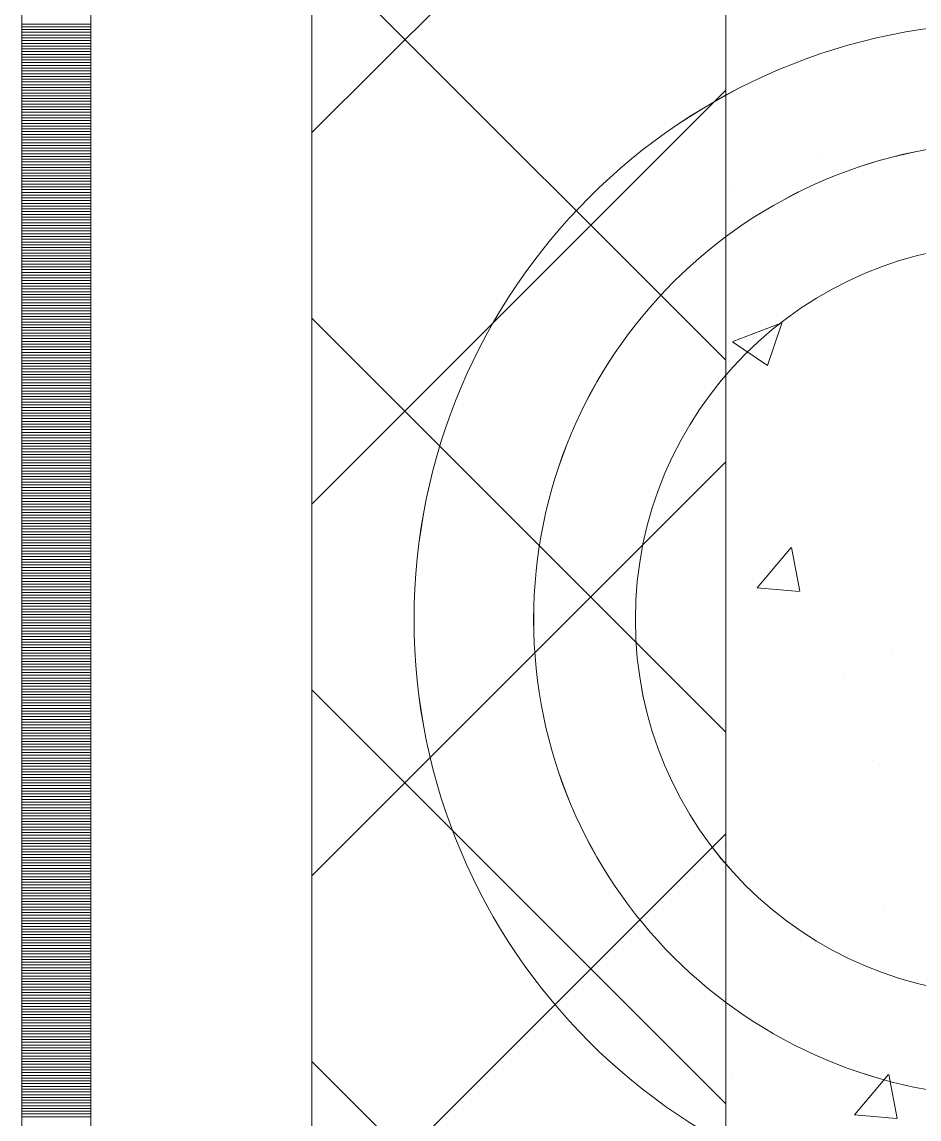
# Model space of a CAD drawing. Header units: millimetres. Extents: x 470010 to 1231400, y -134005 to 421770.
# Drawn here: x 672518.6 to 672843.5, y -49450.3 to -49052.7 of the extents above; entities that cross this region are included whole.
import ezdxf
from ezdxf.enums import TextEntityAlignment as Align

# ---------------------------------------------------------------- set-up
doc = ezdxf.new("R2010")
doc.units = ezdxf.units.MM
doc.linetypes.add('DASHED', pattern=[19.05, 12.7, -6.35])
doc.layers.get('Defpoints').update_dxf_attribs({"color": 140})
doc.layers.add('АР_Делит', color=120, linetype='Continuous', lineweight=0, plot=False)
for name, color, linetype, lineweight in [('АР_Стены ПЕНОблок', 52, 'Continuous', 20), ('АР_Тонкая', 254, 'Continuous', 5), ('АР_Утеплитель', 31, 'Continuous', 0), ('АР_Штриховка', 8, 'Continuous', 0)]:
    doc.layers.add(name, color=color, linetype=linetype, lineweight=lineweight)
doc.layers.add('РД_Оси_100', color=7, linetype='Continuous', lineweight=0, true_color=0x525252)
doc.styles.add('style1', font='ARIALN.TTF')

# ---------------------------------------------------------------- blocks, each defined once
blk = doc.blocks.new('СОШ_2200_АР_ОСИ_М100_28.05.24')
at = {"layer": 'АР_Делит', "color": 251, "linetype": 'DASHED', "true_color": 0x636466}
blk.add_lwpolyline([(114955, 135155), (114955, -355), (93595.036, -355), (93595.036, 13855), (94145, 13855), (94145, 68320), (66055, 68320), (66055, 13857.73), (83455, 13857.73), (83455, -355), (45245, -355), (45245, 13145), (44695, 13145), (44695, 26755), (45245, 26755), (45245, 68320), (20455, 68320), (20455, 26755), (27955, 26755), (27955, 13145), (-355, 13145), (-355, 100855)], dxfattribs=at)
blk = doc.blocks.new('A$C9108343f')
at = {"layer": 'АР_Делит', "color": 18, "true_color": 0x000000}
for radius in [216.34, 173.04, 136.21]:
    blk.add_circle((7158.34, 51096.92), radius, dxfattribs=at)
at = {"layer": 'АР_Стены ПЕНОблок', "color": 18, "linetype": 'Continuous', "lineweight": 20, "true_color": 0x000000}
blk.add_line((7054.96, 97555), (7054.96, 21355), dxfattribs=at)
at = {"layer": 'АР_Тонкая', "color": 18, "linetype": 'Continuous', "lineweight": 5, "true_color": 0x000000}
for p, q in [((6799.96, 97555), (6799.96, 21355)), ((6824.96, 97555), (6824.96, 21355)), ((6824.96, 21355), (6824.96, 97555)), ((6904.96, 21355), (6904.96, 97555))]:
    blk.add_line(p, q, dxfattribs=at)
at = {"layer": 'АР_Утеплитель', "color": 18, "linetype": 'Continuous', "lineweight": 0, "true_color": 0x000000}
for p, q in [((6904.96, 97555), (6904.96, 21355)), ((7054.96, 21355), (7054.96, 97555))]:
    blk.add_line(p, q, dxfattribs=at)
at = {"layer": 'АР_Штриховка', "color": 18, "linetype": 'Continuous', "lineweight": 0, "true_color": 0x000000}
for p, q in [((6904.96, 51273.45), (7054.96, 51423.45)), ((7054.96, 51190.88), (6904.96, 51340.88)), ((6799.96, 51312.75), (6824.96, 51312.75)), ((6799.96, 51311.75), (6824.96, 51311.75)), ((6799.96, 51310.75), (6824.96, 51310.75)), ((6799.96, 51309.75), (6824.96, 51309.75)), ((6799.96, 51308.75), (6824.96, 51308.75)), ((6799.96, 51307.75), (6824.96, 51307.75)), ((6799.96, 51306.75), (6824.96, 51306.75)), ((6799.96, 51305.75), (6824.96, 51305.75)), ((7115.67, 51307.58), (7115.67, 51307.58)), ((6799.96, 51304.75), (6824.96, 51304.75)), ((6799.96, 51303.75), (6824.96, 51303.75)), ((6799.96, 51302.75), (6824.96, 51302.75)), ((6799.96, 51301.75), (6824.96, 51301.75)), ((6799.96, 51300.75), (6824.96, 51300.75)), ((6799.96, 51299.75), (6824.96, 51299.75)), ((6799.96, 51298.75), (6824.96, 51298.75)), ((6799.96, 51297.75), (6824.96, 51297.75)), ((6799.96, 51296.75), (6824.96, 51296.75)), ((6799.96, 51295.75), (6824.96, 51295.75)), ((6799.96, 51294.75), (6824.96, 51294.75)), ((6799.96, 51293.75), (6824.96, 51293.75)), ((6799.96, 51292.75), (6824.96, 51292.75)), ((6799.96, 51291.75), (6824.96, 51291.75)), ((6799.96, 51290.75), (6824.96, 51290.75)), ((6799.96, 51289.75), (6824.96, 51289.75)), ((6799.96, 51288.75), (6824.96, 51288.75)), ((6799.96, 51287.75), (6824.96, 51287.75)), ((6799.96, 51286.75), (6824.96, 51286.75)), ((6799.96, 51285.75), (6824.96, 51285.75)), ((6904.96, 51138.74), (7054.96, 51288.74)), ((6799.96, 51284.75), (6824.96, 51284.75)), ((6799.96, 51283.75), (6824.96, 51283.75)), ((6799.96, 51282.75), (6824.96, 51282.75)), ((6799.96, 51281.75), (6824.96, 51281.75)), ((6799.96, 51280.75), (6824.96, 51280.75)), ((6799.96, 51279.75), (6824.96, 51279.75)), ((6799.96, 51278.75), (6824.96, 51278.75)), ((6799.96, 51277.75), (6824.96, 51277.75)), ((6799.96, 51276.75), (6824.96, 51276.75)), ((6799.96, 51275.75), (6824.96, 51275.75)), ((6799.96, 51274.75), (6824.96, 51274.75)), ((6799.96, 51273.75), (6824.96, 51273.75)), ((6799.96, 51272.75), (6824.96, 51272.75)), ((6799.96, 51271.75), (6824.96, 51271.75)), ((6799.96, 51270.75), (6824.96, 51270.75)), ((6799.96, 51269.75), (6824.96, 51269.75)), ((6799.96, 51268.75), (6824.96, 51268.75)), ((6799.96, 51267.75), (6824.96, 51267.75)), ((6799.96, 51266.75), (6824.96, 51266.75)), ((6799.96, 51265.75), (6824.96, 51265.75)), ((6799.96, 51264.75), (6824.96, 51264.75)), ((6799.96, 51263.75), (6824.96, 51263.75)), ((6799.96, 51262.75), (6824.96, 51262.75)), ((6799.96, 51261.75), (6824.96, 51261.75)), ((7088.31, 51264.22), (7088.31, 51264.22)), ((6799.96, 51260.75), (6824.96, 51260.75)), ((6799.96, 51259.75), (6824.96, 51259.75)), ((6799.96, 51258.75), (6824.96, 51258.75)), ((6799.96, 51257.75), (6824.96, 51257.75)), ((6799.96, 51256.75), (6824.96, 51256.75)), ((6799.96, 51255.75), (6824.96, 51255.75)), ((6799.96, 51254.75), (6824.96, 51254.75)), ((6799.96, 51253.75), (6824.96, 51253.75)), ((6799.96, 51252.75), (6824.96, 51252.75)), ((6799.96, 51251.75), (6824.96, 51251.75)), ((6799.96, 51250.75), (6824.96, 51250.75)), ((6799.96, 51249.75), (6824.96, 51249.75)), ((7057.75, 51253.17), (7057.75, 51253.17)), ((6799.96, 51248.75), (6824.96, 51248.75)), ((6799.96, 51247.75), (6824.96, 51247.75)), ((6799.96, 51246.75), (6824.96, 51246.75)), ((6799.96, 51245.75), (6824.96, 51245.75)), ((6799.96, 51244.75), (6824.96, 51244.75)), ((6799.96, 51243.75), (6824.96, 51243.75)), ((6799.96, 51242.75), (6824.96, 51242.75)), ((6799.96, 51241.75), (6824.96, 51241.75)), ((6799.96, 51240.75), (6824.96, 51240.75)), ((6799.96, 51239.75), (6824.96, 51239.75)), ((6799.96, 51238.75), (6824.96, 51238.75)), ((6799.96, 51237.75), (6824.96, 51237.75)), ((6799.96, 51236.75), (6824.96, 51236.75)), ((6799.96, 51235.75), (6824.96, 51235.75)), ((6799.96, 51234.75), (6824.96, 51234.75)), ((6799.96, 51233.75), (6824.96, 51233.75)), ((6799.96, 51232.75), (6824.96, 51232.75)), ((6799.96, 51231.75), (6824.96, 51231.75)), ((6799.96, 51230.75), (6824.96, 51230.75)), ((6799.96, 51229.75), (6824.96, 51229.75)), ((6799.96, 51228.75), (6824.96, 51228.75)), ((6799.96, 51227.75), (6824.96, 51227.75)), ((6799.96, 51226.75), (6824.96, 51226.75)), ((6799.96, 51225.75), (6824.96, 51225.75)), ((6799.96, 51224.75), (6824.96, 51224.75)), ((6799.96, 51223.75), (6824.96, 51223.75)), ((6799.96, 51222.75), (6824.96, 51222.75)), ((6799.96, 51221.75), (6824.96, 51221.75)), ((6799.96, 51220.75), (6824.96, 51220.75)), ((6799.96, 51219.75), (6824.96, 51219.75)), ((6799.96, 51218.75), (6824.96, 51218.75)), ((6799.96, 51217.75), (6824.96, 51217.75)), ((6799.96, 51216.75), (6824.96, 51216.75)), ((6799.96, 51215.75), (6824.96, 51215.75)), ((6799.96, 51214.75), (6824.96, 51214.75)), ((6799.96, 51213.75), (6824.96, 51213.75)), ((6799.96, 51212.75), (6824.96, 51212.75)), ((6799.96, 51211.75), (6824.96, 51211.75)), ((6799.96, 51210.75), (6824.96, 51210.75)), ((6799.96, 51209.75), (6824.96, 51209.75)), ((6799.96, 51208.75), (6824.96, 51208.75)), ((6799.96, 51207.75), (6824.96, 51207.75)), ((6799.96, 51206.75), (6824.96, 51206.75)), ((6799.96, 51205.75), (6824.96, 51205.75)), ((7054.96, 51056.17), (6904.96, 51206.17)), ((6799.96, 51204.75), (6824.96, 51204.75)), ((6799.96, 51203.75), (6824.96, 51203.75)), ((6799.96, 51202.75), (6824.96, 51202.75)), ((6799.96, 51201.75), (6824.96, 51201.75)), ((7057.43, 51197.68), (7075.21, 51204.51)), ((7070.01, 51189.02), (7075.16, 51204.37)), ((6799.96, 51200.75), (6824.96, 51200.75)), ((6799.96, 51199.75), (6824.96, 51199.75)), ((6799.96, 51198.75), (6824.96, 51198.75)), ((6799.96, 51197.75), (6824.96, 51197.75)), ((6799.96, 51196.75), (6824.96, 51196.75)), ((6799.96, 51195.75), (6824.96, 51195.75)), ((6799.96, 51194.75), (6824.96, 51194.75)), ((7057.36, 51197.54), (7070, 51189.02)), ((6799.96, 51193.75), (6824.96, 51193.75)), ((6799.96, 51192.75), (6824.96, 51192.75)), ((6799.96, 51191.75), (6824.96, 51191.75)), ((6799.96, 51190.75), (6824.96, 51190.75)), ((6799.96, 51189.75), (6824.96, 51189.75)), ((6799.96, 51188.75), (6824.96, 51188.75)), ((6799.96, 51187.75), (6824.96, 51187.75)), ((6799.96, 51186.75), (6824.96, 51186.75)), ((6799.96, 51185.75), (6824.96, 51185.75)), ((6799.96, 51184.75), (6824.96, 51184.75)), ((6799.96, 51183.75), (6824.96, 51183.75)), ((6799.96, 51182.75), (6824.96, 51182.75)), ((6799.96, 51181.75), (6824.96, 51181.75)), ((6799.96, 51180.75), (6824.96, 51180.75)), ((6799.96, 51179.75), (6824.96, 51179.75)), ((6799.96, 51178.75), (6824.96, 51178.75)), ((6799.96, 51177.75), (6824.96, 51177.75)), ((6799.96, 51176.75), (6824.96, 51176.75)), ((6799.96, 51175.75), (6824.96, 51175.75)), ((6799.96, 51174.75), (6824.96, 51174.75)), ((6799.96, 51173.75), (6824.96, 51173.75)), ((6799.96, 51172.75), (6824.96, 51172.75)), ((6799.96, 51171.75), (6824.96, 51171.75)), ((6799.96, 51170.75), (6824.96, 51170.75)), ((6799.96, 51169.75), (6824.96, 51169.75)), ((6799.96, 51168.75), (6824.96, 51168.75)), ((6799.96, 51167.75), (6824.96, 51167.75)), ((6799.96, 51166.75), (6824.96, 51166.75)), ((6799.96, 51165.75), (6824.96, 51165.75)), ((6799.96, 51164.75), (6824.96, 51164.75)), ((6799.96, 51163.75), (6824.96, 51163.75)), ((6799.96, 51162.75), (6824.96, 51162.75)), ((6799.96, 51161.75), (6824.96, 51161.75)), ((6799.96, 51160.75), (6824.96, 51160.75)), ((6799.96, 51159.75), (6824.96, 51159.75)), ((6799.96, 51158.75), (6824.96, 51158.75)), ((6799.96, 51157.75), (6824.96, 51157.75)), ((6799.96, 51156.75), (6824.96, 51156.75)), ((6799.96, 51155.75), (6824.96, 51155.75)), ((6799.96, 51154.75), (6824.96, 51154.75)), ((6904.96, 51004.04), (7054.96, 51154.04)), ((6799.96, 51153.75), (6824.96, 51153.75)), ((6799.96, 51152.75), (6824.96, 51152.75)), ((6799.96, 51151.75), (6824.96, 51151.75)), ((6799.96, 51150.75), (6824.96, 51150.75)), ((6799.96, 51149.75), (6824.96, 51149.75)), ((6799.96, 51148.75), (6824.96, 51148.75)), ((6799.96, 51147.75), (6824.96, 51147.75)), ((6799.96, 51146.75), (6824.96, 51146.75)), ((6799.96, 51145.75), (6824.96, 51145.75)), ((6799.96, 51144.75), (6824.96, 51144.75)), ((6799.96, 51143.75), (6824.96, 51143.75)), ((6799.96, 51142.75), (6824.96, 51142.75)), ((6799.96, 51141.75), (6824.96, 51141.75)), ((6799.96, 51140.75), (6824.96, 51140.75)), ((6799.96, 51139.75), (6824.96, 51139.75)), ((6799.96, 51138.75), (6824.96, 51138.75)), ((6799.96, 51137.75), (6824.96, 51137.75)), ((6799.96, 51136.75), (6824.96, 51136.75)), ((6799.96, 51135.75), (6824.96, 51135.75)), ((6799.96, 51134.75), (6824.96, 51134.75)), ((6799.96, 51133.75), (6824.96, 51133.75)), ((6799.96, 51132.75), (6824.96, 51132.75)), ((6799.96, 51131.75), (6824.96, 51131.75)), ((6799.96, 51130.75), (6824.96, 51130.75)), ((6799.96, 51129.75), (6824.96, 51129.75)), ((6799.96, 51128.75), (6824.96, 51128.75)), ((6799.96, 51127.75), (6824.96, 51127.75)), ((6799.96, 51126.75), (6824.96, 51126.75)), ((6799.96, 51125.75), (6824.96, 51125.75)), ((6799.96, 51124.75), (6824.96, 51124.75)), ((6799.96, 51123.75), (6824.96, 51123.75)), ((6799.96, 51122.75), (6824.96, 51122.75)), ((7066.31, 51108.46), (7078.55, 51123.06)), ((7081.69, 51107.17), (7078.75, 51123.09)), ((6799.96, 51121.75), (6824.96, 51121.75)), ((6799.96, 51120.75), (6824.96, 51120.75)), ((6799.96, 51119.75), (6824.96, 51119.75)), ((6799.96, 51118.75), (6824.96, 51118.75)), ((6799.96, 51117.75), (6824.96, 51117.75)), ((6799.96, 51116.75), (6824.96, 51116.75)), ((6799.96, 51115.75), (6824.96, 51115.75)), ((6799.96, 51114.75), (6824.96, 51114.75)), ((6799.96, 51113.75), (6824.96, 51113.75)), ((6799.96, 51112.75), (6824.96, 51112.75)), ((6799.96, 51111.75), (6824.96, 51111.75)), ((6799.96, 51110.75), (6824.96, 51110.75)), ((6799.96, 51109.75), (6824.96, 51109.75)), ((6799.96, 51108.75), (6824.96, 51108.75)), ((6799.96, 51107.75), (6824.96, 51107.75)), ((6799.96, 51106.75), (6824.96, 51106.75)), ((7066.31, 51108.46), (7081.49, 51107.13)), ((6799.96, 51105.75), (6824.96, 51105.75)), ((6799.96, 51104.75), (6824.96, 51104.75)), ((6799.96, 51103.75), (6824.96, 51103.75)), ((6799.96, 51102.75), (6824.96, 51102.75)), ((6799.96, 51101.75), (6824.96, 51101.75)), ((6799.96, 51100.75), (6824.96, 51100.75)), ((6799.96, 51099.75), (6824.96, 51099.75)), ((6799.96, 51098.75), (6824.96, 51098.75)), ((6799.96, 51097.75), (6824.96, 51097.75)), ((6799.96, 51096.75), (6824.96, 51096.75)), ((6799.96, 51095.75), (6824.96, 51095.75)), ((6799.96, 51094.75), (6824.96, 51094.75)), ((6799.96, 51093.75), (6824.96, 51093.75)), ((6799.96, 51092.75), (6824.96, 51092.75)), ((6799.96, 51091.75), (6824.96, 51091.75)), ((6799.96, 51090.75), (6824.96, 51090.75)), ((6799.96, 51089.75), (6824.96, 51089.75)), ((6799.96, 51088.75), (6824.96, 51088.75)), ((6799.96, 51087.75), (6824.96, 51087.75)), ((6799.96, 51086.75), (6824.96, 51086.75)), ((6799.96, 51085.75), (6824.96, 51085.75)), ((6799.96, 51084.75), (6824.96, 51084.75)), ((6799.96, 51083.75), (6824.96, 51083.75)), ((6799.96, 51082.75), (6824.96, 51082.75)), ((7115.08, 51084.98), (7115.08, 51084.98)), ((6799.96, 51081.75), (6824.96, 51081.75)), ((6799.96, 51080.75), (6824.96, 51080.75)), ((6799.96, 51079.75), (6824.96, 51079.75)), ((6799.96, 51078.75), (6824.96, 51078.75)), ((6799.96, 51077.75), (6824.96, 51077.75)), ((6799.96, 51076.75), (6824.96, 51076.75)), ((6799.96, 51075.75), (6824.96, 51075.75)), ((6799.96, 51074.75), (6824.96, 51074.75)), ((7097.71, 51077.06), (7097.71, 51077.06)), ((6799.96, 51073.75), (6824.96, 51073.75)), ((6799.96, 51072.75), (6824.96, 51072.75)), ((6799.96, 51071.75), (6824.96, 51071.75)), ((6799.96, 51070.75), (6824.96, 51070.75)), ((7054.96, 50921.47), (6904.96, 51071.47)), ((6799.96, 51069.75), (6824.96, 51069.75)), ((6799.96, 51068.75), (6824.96, 51068.75)), ((6799.96, 51067.75), (6824.96, 51067.75)), ((6799.96, 51066.75), (6824.96, 51066.75)), ((6799.96, 51065.75), (6824.96, 51065.75)), ((6799.96, 51064.75), (6824.96, 51064.75)), ((6799.96, 51063.75), (6824.96, 51063.75)), ((6799.96, 51062.75), (6824.96, 51062.75)), ((6799.96, 51061.75), (6824.96, 51061.75)), ((6799.96, 51060.75), (6824.96, 51060.75)), ((6799.96, 51059.75), (6824.96, 51059.75)), ((6799.96, 51058.75), (6824.96, 51058.75)), ((6799.96, 51057.75), (6824.96, 51057.75)), ((6799.96, 51056.75), (6824.96, 51056.75)), ((6799.96, 51055.75), (6824.96, 51055.75)), ((6799.96, 51054.75), (6824.96, 51054.75)), ((6799.96, 51053.75), (6824.96, 51053.75)), ((6799.96, 51052.75), (6824.96, 51052.75)), ((6799.96, 51051.75), (6824.96, 51051.75)), ((6799.96, 51050.75), (6824.96, 51050.75)), ((6799.96, 51049.75), (6824.96, 51049.75)), ((6799.96, 51048.75), (6824.96, 51048.75)), ((6799.96, 51047.75), (6824.96, 51047.75)), ((6799.96, 51046.75), (6824.96, 51046.75)), ((6799.96, 51045.75), (6824.96, 51045.75)), ((6799.96, 51044.75), (6824.96, 51044.75)), ((6799.96, 51043.75), (6824.96, 51043.75)), ((6799.96, 51042.75), (6824.96, 51042.75)), ((7108.12, 51045.84), (7108.12, 51045.84)), ((6799.96, 51041.75), (6824.96, 51041.75)), ((6799.96, 51040.75), (6824.96, 51040.75)), ((6799.96, 51039.75), (6824.96, 51039.75)), ((6799.96, 51038.75), (6824.96, 51038.75)), ((6799.96, 51037.75), (6824.96, 51037.75)), ((6799.96, 51036.75), (6824.96, 51036.75)), ((6799.96, 51035.75), (6824.96, 51035.75)), ((6799.96, 51034.75), (6824.96, 51034.75)), ((6799.96, 51033.75), (6824.96, 51033.75)), ((6799.96, 51032.75), (6824.96, 51032.75)), ((6799.96, 51031.75), (6824.96, 51031.75)), ((6799.96, 51030.75), (6824.96, 51030.75)), ((6799.96, 51029.75), (6824.96, 51029.75)), ((6799.96, 51028.75), (6824.96, 51028.75)), ((6799.96, 51027.75), (6824.96, 51027.75)), ((6799.96, 51026.75), (6824.96, 51026.75)), ((6799.96, 51025.75), (6824.96, 51025.75)), ((6799.96, 51024.75), (6824.96, 51024.75)), ((6799.96, 51023.75), (6824.96, 51023.75)), ((6799.96, 51022.75), (6824.96, 51022.75)), ((6799.96, 51021.75), (6824.96, 51021.75)), ((6799.96, 51020.75), (6824.96, 51020.75)), ((6799.96, 51019.75), (6824.96, 51019.75)), ((6904.96, 50869.33), (7054.96, 51019.33)), ((6799.96, 51018.75), (6824.96, 51018.75)), ((6799.96, 51017.75), (6824.96, 51017.75)), ((6799.96, 51016.75), (6824.96, 51016.75)), ((6799.96, 51015.75), (6824.96, 51015.75)), ((6799.96, 51014.75), (6824.96, 51014.75)), ((6799.96, 51013.75), (6824.96, 51013.75)), ((6799.96, 51012.75), (6824.96, 51012.75)), ((6799.96, 51011.75), (6824.96, 51011.75)), ((6799.96, 51010.75), (6824.96, 51010.75)), ((6799.96, 51009.75), (6824.96, 51009.75)), ((6799.96, 51008.75), (6824.96, 51008.75)), ((6799.96, 51007.75), (6824.96, 51007.75)), ((6799.96, 51006.75), (6824.96, 51006.75)), ((6799.96, 51005.75), (6824.96, 51005.75)), ((6799.96, 51004.75), (6824.96, 51004.75)), ((6799.96, 51003.75), (6824.96, 51003.75)), ((6799.96, 51002.75), (6824.96, 51002.75)), ((6799.96, 51001.75), (6824.96, 51001.75)), ((6799.96, 51000.75), (6824.96, 51000.75)), ((6799.96, 50999.75), (6824.96, 50999.75)), ((6799.96, 50998.75), (6824.96, 50998.75)), ((6799.96, 50997.75), (6824.96, 50997.75)), ((6799.96, 50996.75), (6824.96, 50996.75)), ((6799.96, 50995.75), (6824.96, 50995.75)), ((6799.96, 50994.75), (6824.96, 50994.75)), ((6799.96, 50993.75), (6824.96, 50993.75)), ((6799.96, 50992.75), (6824.96, 50992.75)), ((6799.96, 50991.75), (6824.96, 50991.75)), ((7111.85, 50993.17), (7111.85, 50993.17)), ((6799.96, 50990.75), (6824.96, 50990.75)), ((6799.96, 50989.75), (6824.96, 50989.75)), ((6799.96, 50988.75), (6824.96, 50988.75)), ((6799.96, 50987.75), (6824.96, 50987.75)), ((6799.96, 50986.75), (6824.96, 50986.75)), ((6799.96, 50985.75), (6824.96, 50985.75)), ((6799.96, 50984.75), (6824.96, 50984.75)), ((6799.96, 50983.75), (6824.96, 50983.75)), ((6799.96, 50982.75), (6824.96, 50982.75)), ((6799.96, 50981.75), (6824.96, 50981.75)), ((6799.96, 50980.75), (6824.96, 50980.75)), ((6799.96, 50979.75), (6824.96, 50979.75)), ((6799.96, 50978.75), (6824.96, 50978.75)), ((6799.96, 50977.75), (6824.96, 50977.75)), ((6799.96, 50976.75), (6824.96, 50976.75)), ((6799.96, 50975.75), (6824.96, 50975.75)), ((6799.96, 50974.75), (6824.96, 50974.75)), ((6799.96, 50973.75), (6824.96, 50973.75)), ((6799.96, 50972.75), (6824.96, 50972.75)), ((6799.96, 50971.75), (6824.96, 50971.75)), ((6799.96, 50970.75), (6824.96, 50970.75)), ((6799.96, 50969.75), (6824.96, 50969.75)), ((6799.96, 50968.75), (6824.96, 50968.75)), ((6799.96, 50967.75), (6824.96, 50967.75)), ((6799.96, 50966.75), (6824.96, 50966.75)), ((6799.96, 50965.75), (6824.96, 50965.75)), ((6799.96, 50964.75), (6824.96, 50964.75)), ((6799.96, 50963.75), (6824.96, 50963.75)), ((6799.96, 50962.75), (6824.96, 50962.75)), ((6799.96, 50961.75), (6824.96, 50961.75)), ((6799.96, 50960.75), (6824.96, 50960.75)), ((6799.96, 50959.75), (6824.96, 50959.75)), ((6799.96, 50958.75), (6824.96, 50958.75)), ((6799.96, 50957.75), (6824.96, 50957.75)), ((6799.96, 50956.75), (6824.96, 50956.75)), ((6799.96, 50955.75), (6824.96, 50955.75)), ((6799.96, 50954.75), (6824.96, 50954.75)), ((6799.96, 50953.75), (6824.96, 50953.75)), ((6799.96, 50952.75), (6824.96, 50952.75)), ((6799.96, 50951.75), (6824.96, 50951.75)), ((6799.96, 50950.75), (6824.96, 50950.75)), ((6799.96, 50949.75), (6824.96, 50949.75)), ((6799.96, 50948.75), (6824.96, 50948.75)), ((6799.96, 50947.75), (6824.96, 50947.75)), ((6799.96, 50946.75), (6824.96, 50946.75)), ((6799.96, 50945.75), (6824.96, 50945.75)), ((6799.96, 50944.75), (6824.96, 50944.75)), ((6799.96, 50943.75), (6824.96, 50943.75)), ((6799.96, 50942.75), (6824.96, 50942.75)), ((6799.96, 50941.75), (6824.96, 50941.75)), ((6799.96, 50940.75), (6824.96, 50940.75)), ((6799.96, 50939.75), (6824.96, 50939.75)), ((6799.96, 50938.75), (6824.96, 50938.75)), ((6799.96, 50937.75), (6824.96, 50937.75)), ((6799.96, 50936.75), (6824.96, 50936.75)), ((6799.96, 50935.75), (6824.96, 50935.75)), ((7054.96, 50786.77), (6904.96, 50936.77)), ((6799.96, 50934.75), (6824.96, 50934.75)), ((6799.96, 50933.75), (6824.96, 50933.75)), ((6799.96, 50932.75), (6824.96, 50932.75)), ((6799.96, 50931.75), (6824.96, 50931.75)), ((7057, 50931.53), (7057, 50931.53)), ((7101.55, 50917.41), (7113.8, 50932)), ((7116.93, 50916.11), (7113.99, 50932.03)), ((6799.96, 50930.75), (6824.96, 50930.75)), ((6799.96, 50929.75), (6824.96, 50929.75)), ((6799.96, 50928.75), (6824.96, 50928.75)), ((6799.96, 50927.75), (6824.96, 50927.75)), ((6799.96, 50926.75), (6824.96, 50926.75)), ((6799.96, 50925.75), (6824.96, 50925.75)), ((6799.96, 50924.75), (6824.96, 50924.75)), ((6799.96, 50923.75), (6824.96, 50923.75)), ((6799.96, 50922.75), (6824.96, 50922.75)), ((6799.96, 50921.75), (6824.96, 50921.75)), ((6799.96, 50920.75), (6824.96, 50920.75)), ((6799.96, 50919.75), (6824.96, 50919.75)), ((6799.96, 50918.75), (6824.96, 50918.75)), ((6799.96, 50917.75), (6824.96, 50917.75)), ((6799.96, 50916.75), (6824.96, 50916.75)), ((7101.55, 50917.4), (7116.73, 50916.08))]:
    blk.add_line(p, q, dxfattribs=at)
at = {"layer": 'РД_Оси_100'}
blk.add_blockref('СОШ_2200_АР_ОСИ_М100_28.05.24', (7154.96, 6755), dxfattribs=at)
at = {"layer": 'Defpoints', "color": 18, "true_color": 0x000000, "style": 'style1'}
for p in [(143949.34, 316089.12), (143974.98, 281639.5), (143890.4, 273244.71), (143839.99, 264276.81), (143967.75, 254892.38), (12251.96, 104178.14), (12382.58, 96023.14)]:
    blk.add_attdef('АР-ПОМЕЩЕНИЕ:НАИМЕНОВАНИЕ', text='', height=100, dxfattribs=at).set_placement(p, align=Align.MIDDLE)
at = {"layer": 'Defpoints', "color": 18, "true_color": 0x000000, "style": 'style1', "flags": 8}
for p in [(143951.3, 279099.09), (143848.34, 269251.11), (143875.33, 260094.25), (144049.74, 250824.7), (163419.28, 238153.36), (155897.46, 237965.97), (183037.2, 237965.97), (143342.94, 237876.19)]:
    blk.add_attdef('АР-ПОМЕЩЕНИЕ:НАИМЕНОВАНИЕ', text='', height=100, dxfattribs=at).set_placement(p, align=Align.MIDDLE)

msp = doc.modelspace()

# ---------------------------------------------------------------- linework, layer by layer
at = {"layer": 'АР_Делит', "color": 18, "true_color": 0x000000}
for radius in [216.336, 173.036, 136.212]:
    msp.add_circle((672876.957, -49269.322), radius, dxfattribs=at)
at = {"layer": 'АР_Стены ПЕНОблок', "color": 18, "linetype": 'Continuous', "lineweight": 20, "true_color": 0x000000}
msp.add_line((672773.57, -2811.242), (672773.57, -79011.242), dxfattribs=at)
at = {"layer": 'АР_Тонкая', "color": 18, "linetype": 'Continuous', "lineweight": 5, "true_color": 0x000000}
for p, q in [((672518.57, -2811.242), (672518.57, -79011.242)), ((672543.57, -2811.242), (672543.57, -79011.242)), ((672543.57, -79011.242), (672543.57, -2811.242)), ((672623.57, -79011.242), (672623.57, -2811.242))]:
    msp.add_line(p, q, dxfattribs=at)
at = {"layer": 'АР_Утеплитель', "color": 18, "linetype": 'Continuous', "lineweight": 0, "true_color": 0x000000}
for p, q in [((672623.57, -2811.242), (672623.57, -79011.242)), ((672773.57, -79011.242), (672773.57, -2811.242))]:
    msp.add_line(p, q, dxfattribs=at)
at = {"layer": 'АР_Штриховка', "color": 18, "linetype": 'Continuous', "lineweight": 0, "true_color": 0x000000}
for p, q in [((672623.57, -49092.796), (672773.57, -48942.796)), ((672773.57, -49175.363), (672623.57, -49025.363)), ((672518.57, -49053.492), (672543.57, -49053.492)), ((672518.57, -49054.492), (672543.57, -49054.492)), ((672518.57, -49055.492), (672543.57, -49055.492)), ((672518.57, -49056.492), (672543.57, -49056.492)), ((672518.57, -49057.492), (672543.57, -49057.492)), ((672518.57, -49058.492), (672543.57, -49058.492)), ((672518.57, -49059.492), (672543.57, -49059.492)), ((672518.57, -49060.492), (672543.57, -49060.492)), ((672518.57, -49061.492), (672543.57, -49061.492)), ((672518.57, -49062.492), (672543.57, -49062.492)), ((672518.57, -49063.492), (672543.57, -49063.492)), ((672518.57, -49064.492), (672543.57, -49064.492)), ((672518.57, -49065.492), (672543.57, -49065.492)), ((672518.57, -49066.492), (672543.57, -49066.492)), ((672518.57, -49067.492), (672543.57, -49067.492)), ((672518.57, -49068.492), (672543.57, -49068.492)), ((672518.57, -49069.492), (672543.57, -49069.492)), ((672518.57, -49070.492), (672543.57, -49070.492)), ((672518.57, -49071.492), (672543.57, -49071.492)), ((672518.57, -49072.492), (672543.57, -49072.492)), ((672518.57, -49073.492), (672543.57, -49073.492)), ((672518.57, -49074.492), (672543.57, -49074.492)), ((672518.57, -49075.492), (672543.57, -49075.492)), ((672518.57, -49076.492), (672543.57, -49076.492)), ((672518.57, -49077.492), (672543.57, -49077.492)), ((672518.57, -49078.492), (672543.57, -49078.492)), ((672623.57, -49227.5), (672773.57, -49077.5)), ((672518.57, -49079.492), (672543.57, -49079.492)), ((672518.57, -49080.492), (672543.57, -49080.492)), ((672518.57, -49081.492), (672543.57, -49081.492)), ((672518.57, -49082.492), (672543.57, -49082.492)), ((672518.57, -49083.492), (672543.57, -49083.492)), ((672518.57, -49084.492), (672543.57, -49084.492)), ((672518.57, -49085.492), (672543.57, -49085.492)), ((672518.57, -49086.492), (672543.57, -49086.492)), ((672518.57, -49087.492), (672543.57, -49087.492)), ((672518.57, -49088.492), (672543.57, -49088.492)), ((672518.57, -49089.492), (672543.57, -49089.492)), ((672518.57, -49090.492), (672543.57, -49090.492)), ((672518.57, -49091.492), (672543.57, -49091.492)), ((672518.57, -49092.492), (672543.57, -49092.492)), ((672518.57, -49093.492), (672543.57, -49093.492)), ((672518.57, -49094.492), (672543.57, -49094.492)), ((672518.57, -49095.492), (672543.57, -49095.492)), ((672518.57, -49096.492), (672543.57, -49096.492)), ((672518.57, -49097.492), (672543.57, -49097.492)), ((672518.57, -49098.492), (672543.57, -49098.492)), ((672518.57, -49099.492), (672543.57, -49099.492)), ((672518.57, -49100.492), (672543.57, -49100.492)), ((672518.57, -49101.492), (672543.57, -49101.492)), ((672518.57, -49102.492), (672543.57, -49102.492)), ((672518.57, -49103.492), (672543.57, -49103.492)), ((672518.57, -49104.492), (672543.57, -49104.492)), ((672518.57, -49105.492), (672543.57, -49105.492)), ((672518.57, -49106.492), (672543.57, -49106.492)), ((672518.57, -49107.492), (672543.57, -49107.492)), ((672518.57, -49108.492), (672543.57, -49108.492)), ((672518.57, -49109.492), (672543.57, -49109.492)), ((672518.57, -49110.492), (672543.57, -49110.492)), ((672518.57, -49111.492), (672543.57, -49111.492)), ((672518.57, -49112.492), (672543.57, -49112.492)), ((672518.57, -49113.492), (672543.57, -49113.492)), ((672518.57, -49114.492), (672543.57, -49114.492)), ((672518.57, -49115.492), (672543.57, -49115.492)), ((672518.57, -49116.492), (672543.57, -49116.492)), ((672518.57, -49117.492), (672543.57, -49117.492)), ((672518.57, -49118.492), (672543.57, -49118.492)), ((672518.57, -49119.492), (672543.57, -49119.492)), ((672518.57, -49120.492), (672543.57, -49120.492)), ((672518.57, -49121.492), (672543.57, -49121.492)), ((672518.57, -49122.492), (672543.57, -49122.492)), ((672518.57, -49123.492), (672543.57, -49123.492)), ((672518.57, -49124.492), (672543.57, -49124.492)), ((672518.57, -49125.492), (672543.57, -49125.492)), ((672518.57, -49126.492), (672543.57, -49126.492)), ((672518.57, -49127.492), (672543.57, -49127.492)), ((672518.57, -49128.492), (672543.57, -49128.492)), ((672518.57, -49129.492), (672543.57, -49129.492)), ((672518.57, -49130.492), (672543.57, -49130.492)), ((672518.57, -49131.492), (672543.57, -49131.492)), ((672518.57, -49132.492), (672543.57, -49132.492)), ((672518.57, -49133.492), (672543.57, -49133.492)), ((672518.57, -49134.492), (672543.57, -49134.492)), ((672518.57, -49135.492), (672543.57, -49135.492)), ((672518.57, -49136.492), (672543.57, -49136.492)), ((672518.57, -49137.492), (672543.57, -49137.492)), ((672518.57, -49138.492), (672543.57, -49138.492)), ((672518.57, -49139.492), (672543.57, -49139.492)), ((672518.57, -49140.492), (672543.57, -49140.492)), ((672518.57, -49141.492), (672543.57, -49141.492)), ((672518.57, -49142.492), (672543.57, -49142.492)), ((672518.57, -49143.492), (672543.57, -49143.492)), ((672518.57, -49144.492), (672543.57, -49144.492)), ((672518.57, -49145.492), (672543.57, -49145.492)), ((672518.57, -49146.492), (672543.57, -49146.492)), ((672518.57, -49147.492), (672543.57, -49147.492)), ((672518.57, -49148.492), (672543.57, -49148.492)), ((672518.57, -49149.492), (672543.57, -49149.492)), ((672518.57, -49150.492), (672543.57, -49150.492)), ((672518.57, -49151.492), (672543.57, -49151.492)), ((672518.57, -49152.492), (672543.57, -49152.492)), ((672518.57, -49153.492), (672543.57, -49153.492)), ((672518.57, -49154.492), (672543.57, -49154.492)), ((672518.57, -49155.492), (672543.57, -49155.492)), ((672518.57, -49156.492), (672543.57, -49156.492)), ((672518.57, -49157.492), (672543.57, -49157.492)), ((672518.57, -49158.492), (672543.57, -49158.492)), ((672518.57, -49159.492), (672543.57, -49159.492)), ((672518.57, -49160.492), (672543.57, -49160.492)), ((672518.57, -49161.492), (672543.57, -49161.492)), ((672773.57, -49310.067), (672623.57, -49160.067)), ((672776.039, -49168.559), (672793.824, -49161.733)), ((672788.624, -49177.224), (672793.774, -49161.875)), ((672518.57, -49162.492), (672543.57, -49162.492)), ((672518.57, -49163.492), (672543.57, -49163.492)), ((672518.57, -49164.492), (672543.57, -49164.492)), ((672518.57, -49165.492), (672543.57, -49165.492)), ((672518.57, -49166.492), (672543.57, -49166.492)), ((672518.57, -49167.492), (672543.57, -49167.492)), ((672518.57, -49168.492), (672543.57, -49168.492)), ((672518.57, -49169.492), (672543.57, -49169.492)), ((672775.977, -49168.697), (672788.611, -49177.22)), ((672518.57, -49170.492), (672543.57, -49170.492)), ((672518.57, -49171.492), (672543.57, -49171.492)), ((672518.57, -49172.492), (672543.57, -49172.492)), ((672518.57, -49173.492), (672543.57, -49173.492)), ((672518.57, -49174.492), (672543.57, -49174.492)), ((672518.57, -49175.492), (672543.57, -49175.492)), ((672518.57, -49176.492), (672543.57, -49176.492)), ((672518.57, -49177.492), (672543.57, -49177.492)), ((672518.57, -49178.492), (672543.57, -49178.492)), ((672518.57, -49179.492), (672543.57, -49179.492)), ((672518.57, -49180.492), (672543.57, -49180.492)), ((672518.57, -49181.492), (672543.57, -49181.492)), ((672518.57, -49182.492), (672543.57, -49182.492)), ((672518.57, -49183.492), (672543.57, -49183.492)), ((672518.57, -49184.492), (672543.57, -49184.492)), ((672518.57, -49185.492), (672543.57, -49185.492)), ((672518.57, -49186.492), (672543.57, -49186.492)), ((672518.57, -49187.492), (672543.57, -49187.492)), ((672518.57, -49188.492), (672543.57, -49188.492)), ((672518.57, -49189.492), (672543.57, -49189.492)), ((672518.57, -49190.492), (672543.57, -49190.492)), ((672518.57, -49191.492), (672543.57, -49191.492)), ((672518.57, -49192.492), (672543.57, -49192.492)), ((672518.57, -49193.492), (672543.57, -49193.492)), ((672518.57, -49194.492), (672543.57, -49194.492)), ((672518.57, -49195.492), (672543.57, -49195.492)), ((672518.57, -49196.492), (672543.57, -49196.492)), ((672518.57, -49197.492), (672543.57, -49197.492)), ((672518.57, -49198.492), (672543.57, -49198.492)), ((672518.57, -49199.492), (672543.57, -49199.492)), ((672518.57, -49200.492), (672543.57, -49200.492)), ((672518.57, -49201.492), (672543.57, -49201.492)), ((672518.57, -49202.492), (672543.57, -49202.492)), ((672518.57, -49203.492), (672543.57, -49203.492)), ((672518.57, -49204.492), (672543.57, -49204.492)), ((672518.57, -49205.492), (672543.57, -49205.492)), ((672518.57, -49206.492), (672543.57, -49206.492)), ((672518.57, -49207.492), (672543.57, -49207.492)), ((672518.57, -49208.492), (672543.57, -49208.492)), ((672518.57, -49209.492), (672543.57, -49209.492)), ((672518.57, -49210.492), (672543.57, -49210.492)), ((672518.57, -49211.492), (672543.57, -49211.492)), ((672518.57, -49212.492), (672543.57, -49212.492)), ((672518.57, -49213.492), (672543.57, -49213.492)), ((672623.57, -49362.204), (672773.57, -49212.204)), ((672518.57, -49214.492), (672543.57, -49214.492)), ((672518.57, -49215.492), (672543.57, -49215.492)), ((672518.57, -49216.492), (672543.57, -49216.492)), ((672518.57, -49217.492), (672543.57, -49217.492)), ((672518.57, -49218.492), (672543.57, -49218.492)), ((672518.57, -49219.492), (672543.57, -49219.492)), ((672518.57, -49220.492), (672543.57, -49220.492)), ((672518.57, -49221.492), (672543.57, -49221.492)), ((672518.57, -49222.492), (672543.57, -49222.492)), ((672518.57, -49223.492), (672543.57, -49223.492)), ((672518.57, -49224.492), (672543.57, -49224.492)), ((672518.57, -49225.492), (672543.57, -49225.492)), ((672518.57, -49226.492), (672543.57, -49226.492)), ((672518.57, -49227.492), (672543.57, -49227.492)), ((672518.57, -49228.492), (672543.57, -49228.492)), ((672518.57, -49229.492), (672543.57, -49229.492)), ((672518.57, -49230.492), (672543.57, -49230.492)), ((672518.57, -49231.492), (672543.57, -49231.492)), ((672518.57, -49232.492), (672543.57, -49232.492)), ((672518.57, -49233.492), (672543.57, -49233.492)), ((672518.57, -49234.492), (672543.57, -49234.492)), ((672518.57, -49235.492), (672543.57, -49235.492)), ((672518.57, -49236.492), (672543.57, -49236.492)), ((672518.57, -49237.492), (672543.57, -49237.492)), ((672518.57, -49238.492), (672543.57, -49238.492)), ((672518.57, -49239.492), (672543.57, -49239.492)), ((672518.57, -49240.492), (672543.57, -49240.492)), ((672518.57, -49241.492), (672543.57, -49241.492)), ((672518.57, -49242.492), (672543.57, -49242.492)), ((672518.57, -49243.492), (672543.57, -49243.492)), ((672518.57, -49244.492), (672543.57, -49244.492)), ((672518.57, -49245.492), (672543.57, -49245.492)), ((672784.919, -49257.778), (672797.165, -49243.184)), ((672800.298, -49259.074), (672797.362, -49243.152)), ((672518.57, -49246.492), (672543.57, -49246.492)), ((672518.57, -49247.492), (672543.57, -49247.492)), ((672518.57, -49248.492), (672543.57, -49248.492)), ((672518.57, -49249.492), (672543.57, -49249.492)), ((672518.57, -49250.492), (672543.57, -49250.492)), ((672518.57, -49251.492), (672543.57, -49251.492)), ((672518.57, -49252.492), (672543.57, -49252.492)), ((672518.57, -49253.492), (672543.57, -49253.492)), ((672518.57, -49254.492), (672543.57, -49254.492)), ((672518.57, -49255.492), (672543.57, -49255.492)), ((672518.57, -49256.492), (672543.57, -49256.492)), ((672518.57, -49257.492), (672543.57, -49257.492)), ((672518.57, -49258.492), (672543.57, -49258.492)), ((672518.57, -49259.492), (672543.57, -49259.492)), ((672518.57, -49260.492), (672543.57, -49260.492)), ((672784.919, -49257.782), (672800.101, -49259.11)), ((672518.57, -49261.492), (672543.57, -49261.492)), ((672518.57, -49262.492), (672543.57, -49262.492)), ((672518.57, -49263.492), (672543.57, -49263.492)), ((672518.57, -49264.492), (672543.57, -49264.492)), ((672518.57, -49265.492), (672543.57, -49265.492)), ((672518.57, -49266.492), (672543.57, -49266.492)), ((672518.57, -49267.492), (672543.57, -49267.492)), ((672518.57, -49268.492), (672543.57, -49268.492)), ((672518.57, -49269.492), (672543.57, -49269.492)), ((672518.57, -49270.492), (672543.57, -49270.492)), ((672518.57, -49271.492), (672543.57, -49271.492)), ((672518.57, -49272.492), (672543.57, -49272.492)), ((672518.57, -49273.492), (672543.57, -49273.492)), ((672518.57, -49274.492), (672543.57, -49274.492)), ((672518.57, -49275.492), (672543.57, -49275.492)), ((672518.57, -49276.492), (672543.57, -49276.492)), ((672518.57, -49277.492), (672543.57, -49277.492)), ((672518.57, -49278.492), (672543.57, -49278.492)), ((672518.57, -49279.492), (672543.57, -49279.492)), ((672518.57, -49280.492), (672543.57, -49280.492)), ((672518.57, -49281.492), (672543.57, -49281.492)), ((672518.57, -49282.492), (672543.57, -49282.492)), ((672518.57, -49283.492), (672543.57, -49283.492)), ((672518.57, -49284.492), (672543.57, -49284.492)), ((672518.57, -49285.492), (672543.57, -49285.492)), ((672518.57, -49286.492), (672543.57, -49286.492)), ((672518.57, -49287.492), (672543.57, -49287.492)), ((672518.57, -49288.492), (672543.57, -49288.492)), ((672518.57, -49289.492), (672543.57, -49289.492)), ((672518.57, -49290.492), (672543.57, -49290.492)), ((672518.57, -49291.492), (672543.57, -49291.492)), ((672518.57, -49292.492), (672543.57, -49292.492)), ((672518.57, -49293.492), (672543.57, -49293.492)), ((672518.57, -49294.492), (672543.57, -49294.492)), ((672518.57, -49295.492), (672543.57, -49295.492)), ((672518.57, -49296.492), (672543.57, -49296.492)), ((672773.57, -49444.771), (672623.57, -49294.771)), ((672518.57, -49297.492), (672543.57, -49297.492)), ((672518.57, -49298.492), (672543.57, -49298.492)), ((672518.57, -49299.492), (672543.57, -49299.492)), ((672518.57, -49300.492), (672543.57, -49300.492)), ((672518.57, -49301.492), (672543.57, -49301.492)), ((672518.57, -49302.492), (672543.57, -49302.492)), ((672518.57, -49303.492), (672543.57, -49303.492)), ((672518.57, -49304.492), (672543.57, -49304.492)), ((672518.57, -49305.492), (672543.57, -49305.492)), ((672518.57, -49306.492), (672543.57, -49306.492)), ((672518.57, -49307.492), (672543.57, -49307.492)), ((672518.57, -49308.492), (672543.57, -49308.492)), ((672518.57, -49309.492), (672543.57, -49309.492)), ((672518.57, -49310.492), (672543.57, -49310.492)), ((672518.57, -49311.492), (672543.57, -49311.492)), ((672518.57, -49312.492), (672543.57, -49312.492)), ((672518.57, -49313.492), (672543.57, -49313.492)), ((672518.57, -49314.492), (672543.57, -49314.492)), ((672518.57, -49315.492), (672543.57, -49315.492)), ((672518.57, -49316.492), (672543.57, -49316.492)), ((672518.57, -49317.492), (672543.57, -49317.492)), ((672518.57, -49318.492), (672543.57, -49318.492)), ((672518.57, -49319.492), (672543.57, -49319.492)), ((672518.57, -49320.492), (672543.57, -49320.492)), ((672518.57, -49321.492), (672543.57, -49321.492)), ((672518.57, -49322.492), (672543.57, -49322.492)), ((672518.57, -49323.492), (672543.57, -49323.492)), ((672518.57, -49324.492), (672543.57, -49324.492)), ((672518.57, -49325.492), (672543.57, -49325.492)), ((672518.57, -49326.492), (672543.57, -49326.492)), ((672518.57, -49327.492), (672543.57, -49327.492)), ((672518.57, -49328.492), (672543.57, -49328.492)), ((672518.57, -49329.492), (672543.57, -49329.492)), ((672518.57, -49330.492), (672543.57, -49330.492)), ((672518.57, -49331.492), (672543.57, -49331.492)), ((672518.57, -49332.492), (672543.57, -49332.492)), ((672518.57, -49333.492), (672543.57, -49333.492)), ((672518.57, -49334.492), (672543.57, -49334.492)), ((672518.57, -49335.492), (672543.57, -49335.492)), ((672518.57, -49336.492), (672543.57, -49336.492)), ((672518.57, -49337.492), (672543.57, -49337.492)), ((672518.57, -49338.492), (672543.57, -49338.492)), ((672518.57, -49339.492), (672543.57, -49339.492)), ((672518.57, -49340.492), (672543.57, -49340.492)), ((672518.57, -49341.492), (672543.57, -49341.492)), ((672518.57, -49342.492), (672543.57, -49342.492)), ((672518.57, -49343.492), (672543.57, -49343.492)), ((672518.57, -49344.492), (672543.57, -49344.492)), ((672518.57, -49345.492), (672543.57, -49345.492)), ((672518.57, -49346.492), (672543.57, -49346.492)), ((672518.57, -49347.492), (672543.57, -49347.492)), ((672518.57, -49348.492), (672543.57, -49348.492)), ((672623.57, -49496.908), (672773.57, -49346.908)), ((672518.57, -49349.492), (672543.57, -49349.492)), ((672518.57, -49350.492), (672543.57, -49350.492)), ((672518.57, -49351.492), (672543.57, -49351.492)), ((672518.57, -49352.492), (672543.57, -49352.492)), ((672518.57, -49353.492), (672543.57, -49353.492)), ((672518.57, -49354.492), (672543.57, -49354.492)), ((672518.57, -49355.492), (672543.57, -49355.492)), ((672518.57, -49356.492), (672543.57, -49356.492)), ((672518.57, -49357.492), (672543.57, -49357.492)), ((672518.57, -49358.492), (672543.57, -49358.492)), ((672518.57, -49359.492), (672543.57, -49359.492)), ((672518.57, -49360.492), (672543.57, -49360.492)), ((672518.57, -49361.492), (672543.57, -49361.492)), ((672518.57, -49362.492), (672543.57, -49362.492)), ((672518.57, -49363.492), (672543.57, -49363.492)), ((672518.57, -49364.492), (672543.57, -49364.492)), ((672518.57, -49365.492), (672543.57, -49365.492)), ((672518.57, -49366.492), (672543.57, -49366.492)), ((672518.57, -49367.492), (672543.57, -49367.492)), ((672518.57, -49368.492), (672543.57, -49368.492)), ((672518.57, -49369.492), (672543.57, -49369.492)), ((672518.57, -49370.492), (672543.57, -49370.492)), ((672518.57, -49371.492), (672543.57, -49371.492)), ((672518.57, -49372.492), (672543.57, -49372.492)), ((672518.57, -49373.492), (672543.57, -49373.492)), ((672518.57, -49374.492), (672543.57, -49374.492)), ((672518.57, -49375.492), (672543.57, -49375.492)), ((672518.57, -49376.492), (672543.57, -49376.492)), ((672518.57, -49377.492), (672543.57, -49377.492)), ((672518.57, -49378.492), (672543.57, -49378.492)), ((672518.57, -49379.492), (672543.57, -49379.492)), ((672518.57, -49380.492), (672543.57, -49380.492)), ((672518.57, -49381.492), (672543.57, -49381.492)), ((672518.57, -49382.492), (672543.57, -49382.492)), ((672518.57, -49383.492), (672543.57, -49383.492)), ((672518.57, -49384.492), (672543.57, -49384.492)), ((672518.57, -49385.492), (672543.57, -49385.492)), ((672518.57, -49386.492), (672543.57, -49386.492)), ((672518.57, -49387.492), (672543.57, -49387.492)), ((672518.57, -49388.492), (672543.57, -49388.492)), ((672518.57, -49389.492), (672543.57, -49389.492)), ((672518.57, -49390.492), (672543.57, -49390.492)), ((672518.57, -49391.492), (672543.57, -49391.492)), ((672518.57, -49392.492), (672543.57, -49392.492)), ((672518.57, -49393.492), (672543.57, -49393.492)), ((672518.57, -49394.492), (672543.57, -49394.492)), ((672518.57, -49395.492), (672543.57, -49395.492)), ((672518.57, -49396.492), (672543.57, -49396.492)), ((672518.57, -49397.492), (672543.57, -49397.492)), ((672518.57, -49398.492), (672543.57, -49398.492)), ((672518.57, -49399.492), (672543.57, -49399.492)), ((672518.57, -49400.492), (672543.57, -49400.492)), ((672518.57, -49401.492), (672543.57, -49401.492)), ((672518.57, -49402.492), (672543.57, -49402.492)), ((672518.57, -49403.492), (672543.57, -49403.492)), ((672518.57, -49404.492), (672543.57, -49404.492)), ((672518.57, -49405.492), (672543.57, -49405.492)), ((672518.57, -49406.492), (672543.57, -49406.492)), ((672518.57, -49407.492), (672543.57, -49407.492)), ((672518.57, -49408.492), (672543.57, -49408.492)), ((672518.57, -49409.492), (672543.57, -49409.492)), ((672518.57, -49410.492), (672543.57, -49410.492)), ((672518.57, -49411.492), (672543.57, -49411.492)), ((672518.57, -49412.492), (672543.57, -49412.492)), ((672518.57, -49413.492), (672543.57, -49413.492)), ((672518.57, -49414.492), (672543.57, -49414.492)), ((672518.57, -49415.492), (672543.57, -49415.492)), ((672518.57, -49416.492), (672543.57, -49416.492)), ((672518.57, -49417.492), (672543.57, -49417.492)), ((672518.57, -49418.492), (672543.57, -49418.492)), ((672518.57, -49419.492), (672543.57, -49419.492)), ((672518.57, -49420.492), (672543.57, -49420.492)), ((672518.57, -49421.492), (672543.57, -49421.492)), ((672518.57, -49422.492), (672543.57, -49422.492)), ((672518.57, -49423.492), (672543.57, -49423.492)), ((672518.57, -49424.492), (672543.57, -49424.492)), ((672518.57, -49425.492), (672543.57, -49425.492)), ((672518.57, -49426.492), (672543.57, -49426.492)), ((672518.57, -49427.492), (672543.57, -49427.492)), ((672518.57, -49428.492), (672543.57, -49428.492)), ((672518.57, -49429.492), (672543.57, -49429.492)), ((672518.57, -49430.492), (672543.57, -49430.492)), ((672518.57, -49431.492), (672543.57, -49431.492)), ((672773.57, -49579.475), (672623.57, -49429.475)), ((672518.57, -49432.492), (672543.57, -49432.492)), ((672518.57, -49433.492), (672543.57, -49433.492)), ((672518.57, -49434.492), (672543.57, -49434.492)), ((672518.57, -49435.492), (672543.57, -49435.492)), ((672820.163, -49448.834), (672832.408, -49434.241)), ((672835.541, -49450.131), (672832.604, -49434.209)), ((672518.57, -49436.492), (672543.57, -49436.492)), ((672518.57, -49437.492), (672543.57, -49437.492)), ((672518.57, -49438.492), (672543.57, -49438.492)), ((672518.57, -49439.492), (672543.57, -49439.492)), ((672518.57, -49440.492), (672543.57, -49440.492)), ((672518.57, -49441.492), (672543.57, -49441.492)), ((672518.57, -49442.492), (672543.57, -49442.492)), ((672518.57, -49443.492), (672543.57, -49443.492)), ((672518.57, -49444.492), (672543.57, -49444.492)), ((672518.57, -49445.492), (672543.57, -49445.492)), ((672518.57, -49446.492), (672543.57, -49446.492)), ((672518.57, -49447.492), (672543.57, -49447.492)), ((672518.57, -49448.492), (672543.57, -49448.492)), ((672518.57, -49449.492), (672543.57, -49449.492)), ((672820.162, -49448.839), (672835.344, -49450.167))]:
    msp.add_line(p, q, dxfattribs=at)

# ---------------------------------------------------------------- block references
msp.add_blockref('A$C9108343f', (665718.612, -100366.242))
at = {"layer": 'РД_Оси_100'}
msp.add_blockref('СОШ_2200_АР_ОСИ_М100_28.05.24', (672873.57, -93611.242), dxfattribs=at)

doc.saveas('drawing.dxf')
